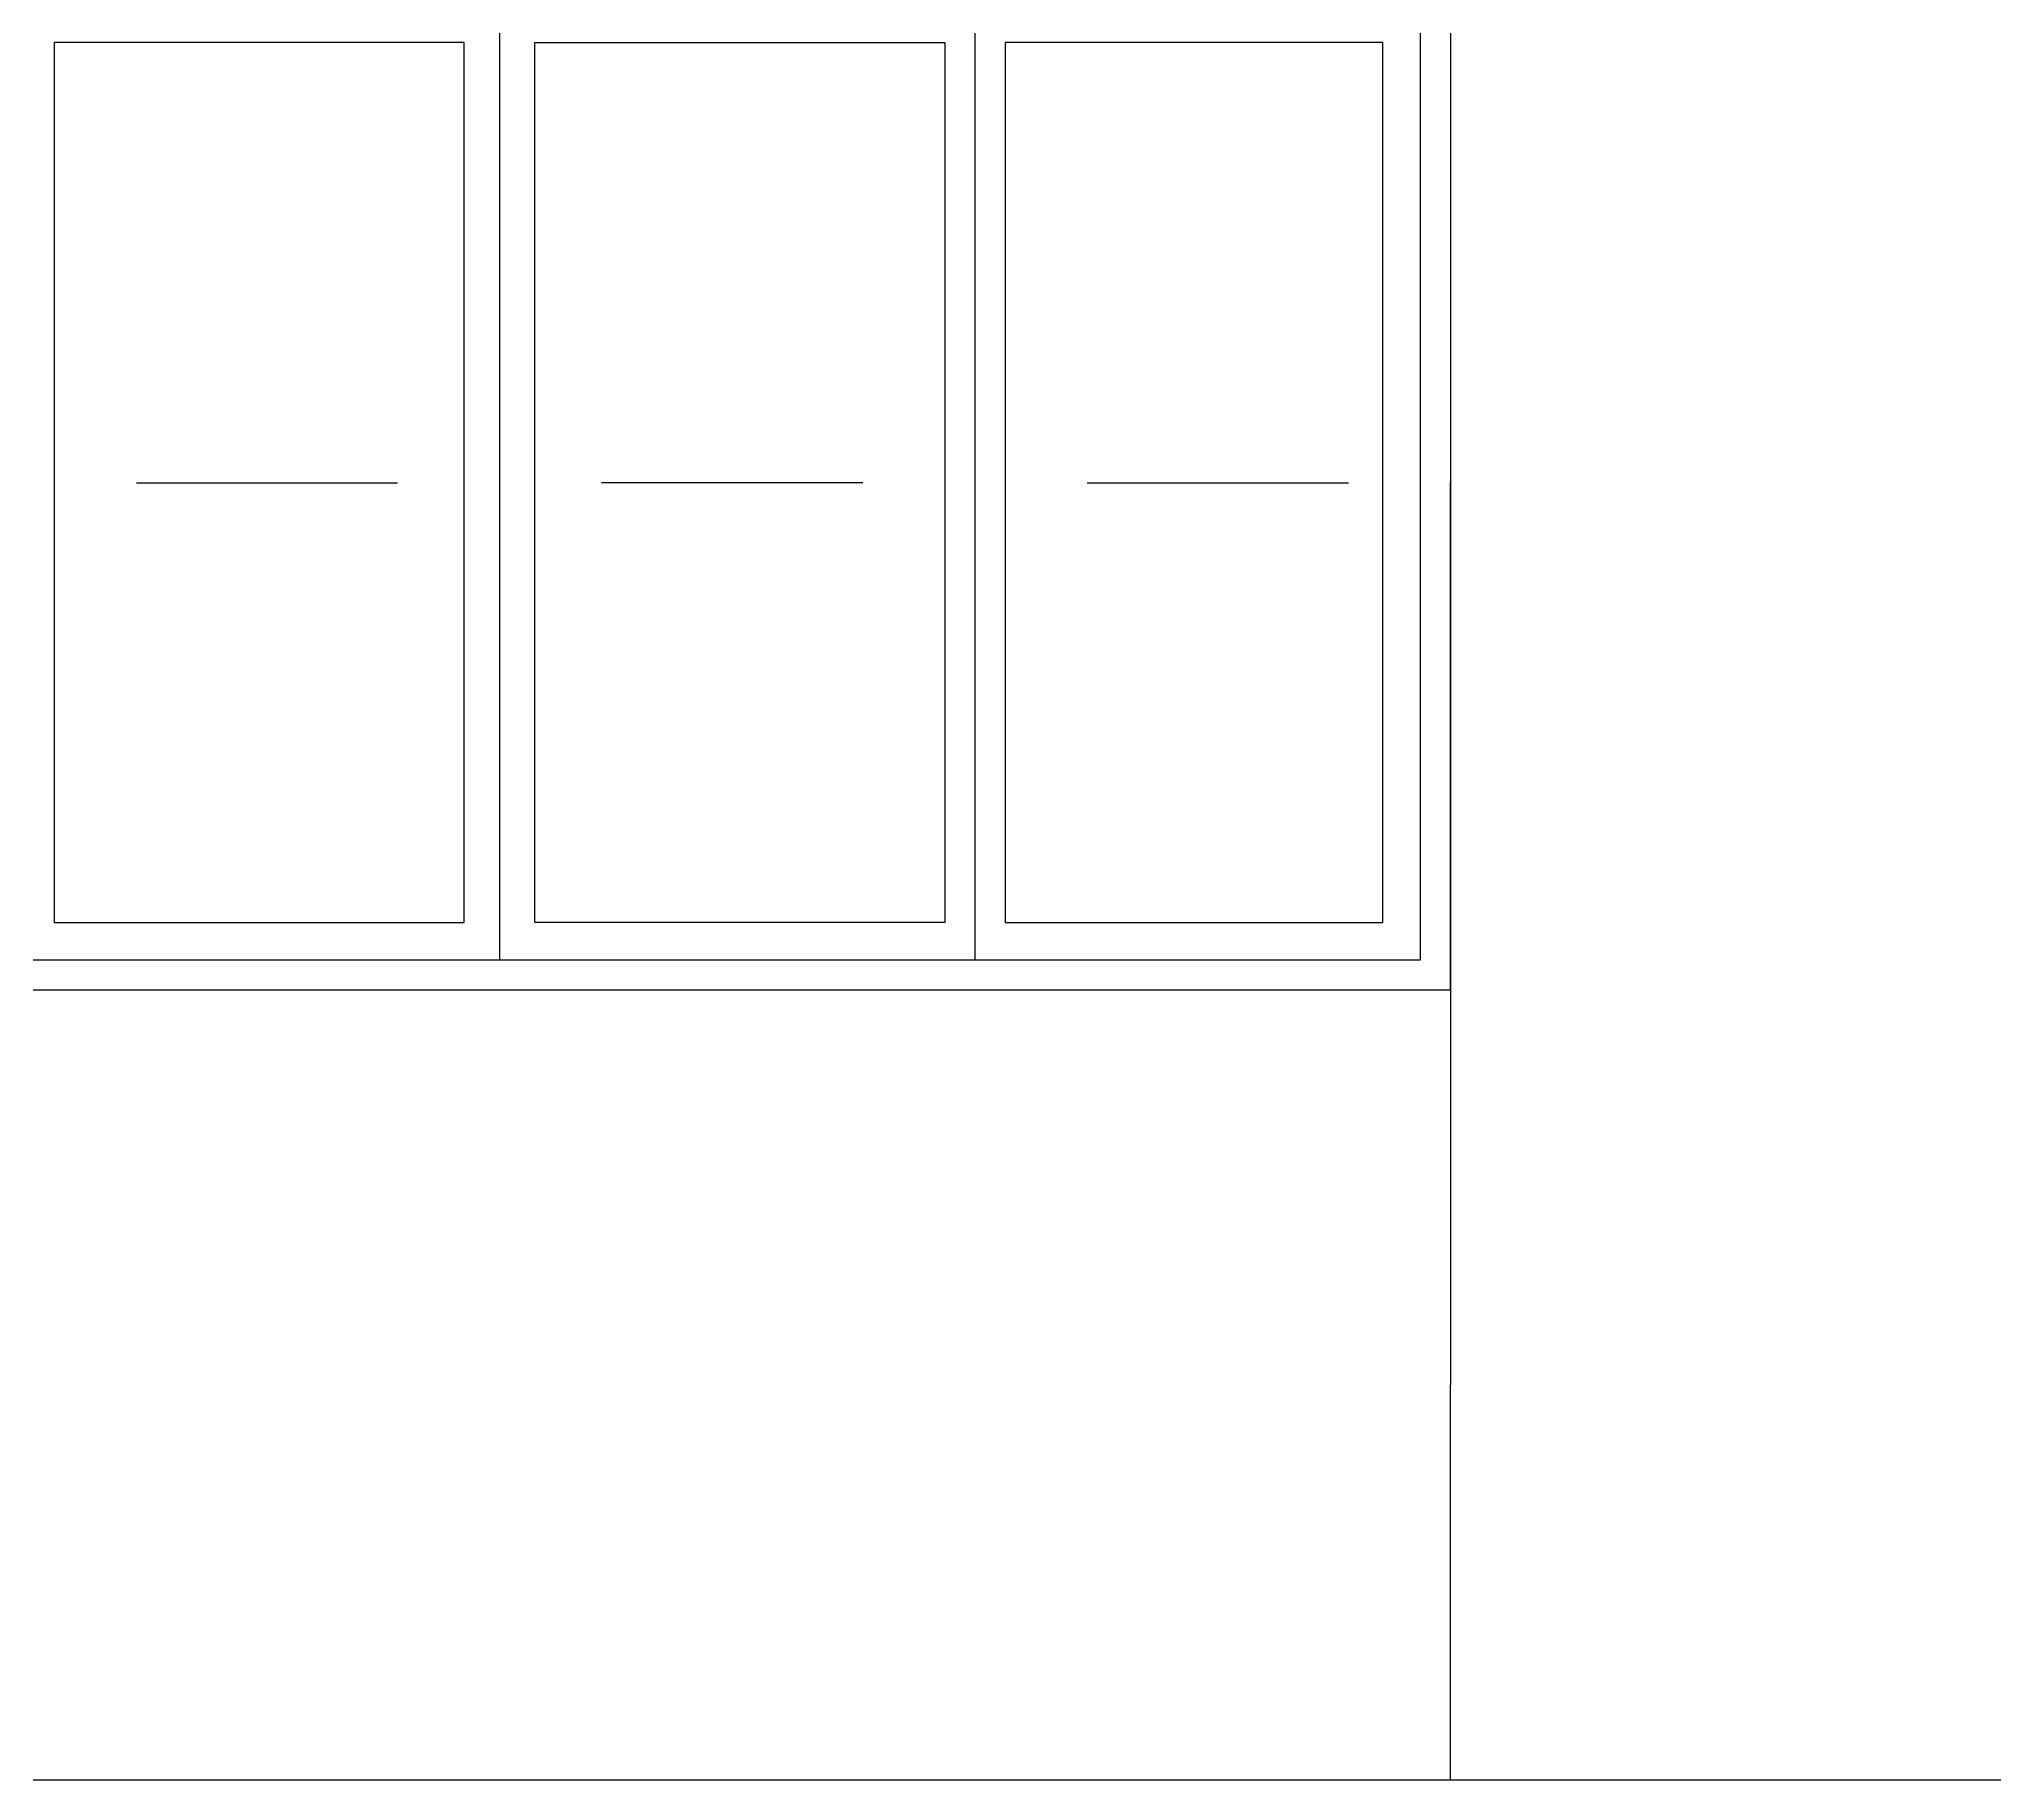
# Model space of a CAD drawing. Header units: metres. Extents: x 46426 to 130526, y 61608 to 121008.
# Drawn here: x 115748 to 120968, y 89109 to 93738 of the extents above; entities that cross this region are included whole.
import ezdxf

# ---------------------------------------------------------------- set-up
doc = ezdxf.new("R2010")
doc.units = ezdxf.units.M
doc.layers.add('PUB_DIM', color=3, linetype='Continuous')
doc.layers.add('WINDOW', color=7, linetype='Continuous')
doc.dimstyles.get("Standard").update_dxf_attribs({"dimtxt": 2.5, "dimasz": 2.5, "dimexe": 1.25, "dimexo": 0.625, "dimtad": 1, "dimcen": 2.5, "dimazin": 3, "dimtfac": 1, "dimtmove": 0, "dimatfit": 3})

# ---------------------------------------------------------------- blocks, each defined once
blk = doc.blocks.new('*D137')
for p, q in [((119503.37, 93908.59), (119503.37, 92558.59)), ((119503.12, 92558.59), (119502.87, 92558.59)), ((119503.37, 91208.59), (119503.37, 92558.59)), ((119503.37, 92558.59), (119503.37, 92558.59)), ((119503.62, 92558.59), (119503.87, 92558.59))]:
    blk.add_line(p, q)
at = {"layer": 'Defpoints'}
for p in [(119503.37, 93908.59), (119503.37, 92558.59), (119503.37, 91208.59)]:
    blk.add_point(p, dxfattribs=at)
at = {"layer": 'PUB_DIM', "insert": (119503.37, 92559.715), "char_height": 1, "attachment_point": 5}
blk.add_mtext('0', dxfattribs=at)
blk = doc.blocks.new('*D139')
for p, q in [((119503.37, 91208.59), (119503.37, 90158.59)), ((119503.12, 90158.59), (119502.87, 90158.59)), ((119503.37, 89108.59), (119503.37, 90158.59)), ((119503.37, 90158.59), (119503.37, 90158.59)), ((119503.62, 90158.59), (119503.87, 90158.59))]:
    blk.add_line(p, q)
at = {"layer": 'Defpoints'}
for p in [(119503.37, 91208.59), (119503.37, 90158.59), (119503.37, 89108.59)]:
    blk.add_point(p, dxfattribs=at)
at = {"layer": 'PUB_DIM', "insert": (119503.37, 90159.715), "char_height": 1, "attachment_point": 5}
blk.add_mtext('0', dxfattribs=at)

msp = doc.modelspace()

# ---------------------------------------------------------------- linework, layer by layer
at = {"layer": 'PUB_DIM'}
for points in [[(116007.2, 92557.57), (116702.01, 92557.57)], [(117939.55, 92557.57), (117244.74, 92557.57)], [(118537.2, 92557.57), (119232.01, 92557.57)]]:
    msp.add_lwpolyline(points, dxfattribs=at)
at = {"layer": 'WINDOW'}
for p, q in [((119503.37, 93908.59), (119503.37, 91208.59)), ((116973.37, 93828.59), (116973.37, 91288.59)), ((118238.37, 93828.59), (118238.37, 91288.59)), ((119423.37, 93828.59), (119423.37, 91288.59)), ((119423.37, 91288.59), (114523.37, 91288.59)), ((119503.37, 91208.59), (114443.37, 91208.59)), ((87851, 89108.59), (120968, 89108.59))]:
    msp.add_line(p, q, dxfattribs=at)
for points in [[(115788.37, 91388.59), (116879.37, 91388.59), (116879.37, 93728.59), (115788.37, 93728.59)], [(118158.37, 91388.59), (117067.37, 91388.59), (117067.37, 93728.59), (118158.37, 93728.59)], [(118318.37, 91388.59), (119323.37, 91388.59), (119323.37, 93728.59), (118318.37, 93728.59)]]:
    msp.add_lwpolyline(points, close=True, dxfattribs=at)

# ---------------------------------------------------------------- dimensions: what is measured, and where the dimension line sits
at = {"layer": 'PUB_DIM'}
for base, p1, p2, picture, middle in [((119503.37, 92558.59), (119503.37, 93908.59), (119503.37, 91208.59), '*D137', (119503.37, 92559.715)), ((119503.37, 90158.59), (119503.37, 91208.59), (119503.37, 89108.59), '*D139', (119503.37, 90159.715))]:
    dim = msp.add_linear_dim(base=base, p1=p1, p2=p2, dimstyle='Standard', dxfattribs=at)
    dim.commit()
    dim.dimension.update_dxf_attribs({"geometry": picture, "text_midpoint": middle})

doc.saveas('drawing.dxf')
